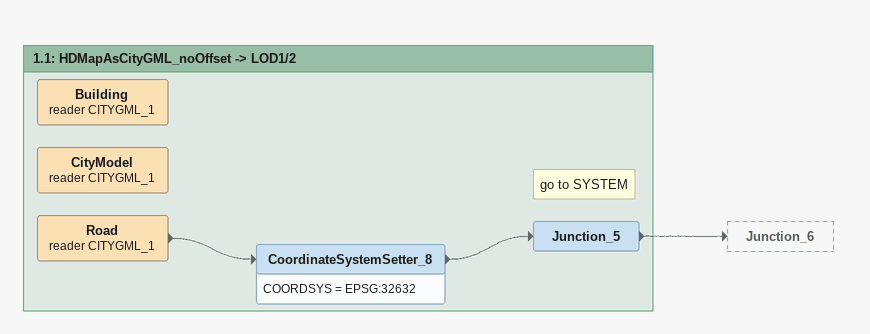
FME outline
Bookmark: 1.1: HDMapAsCityGML_noOffset -> LOD1/2
Building (reader CITYGML_1)
CityModel (reader CITYGML_1)
Road (reader CITYGML_1)
    -> CoordinateSystemSetter_8
CoordinateSystemSetter_8
    COORDSYS = EPSG:32632
    -> Junction_5
Note: go to SYSTEM
Junction_5
    -> Junction_6
